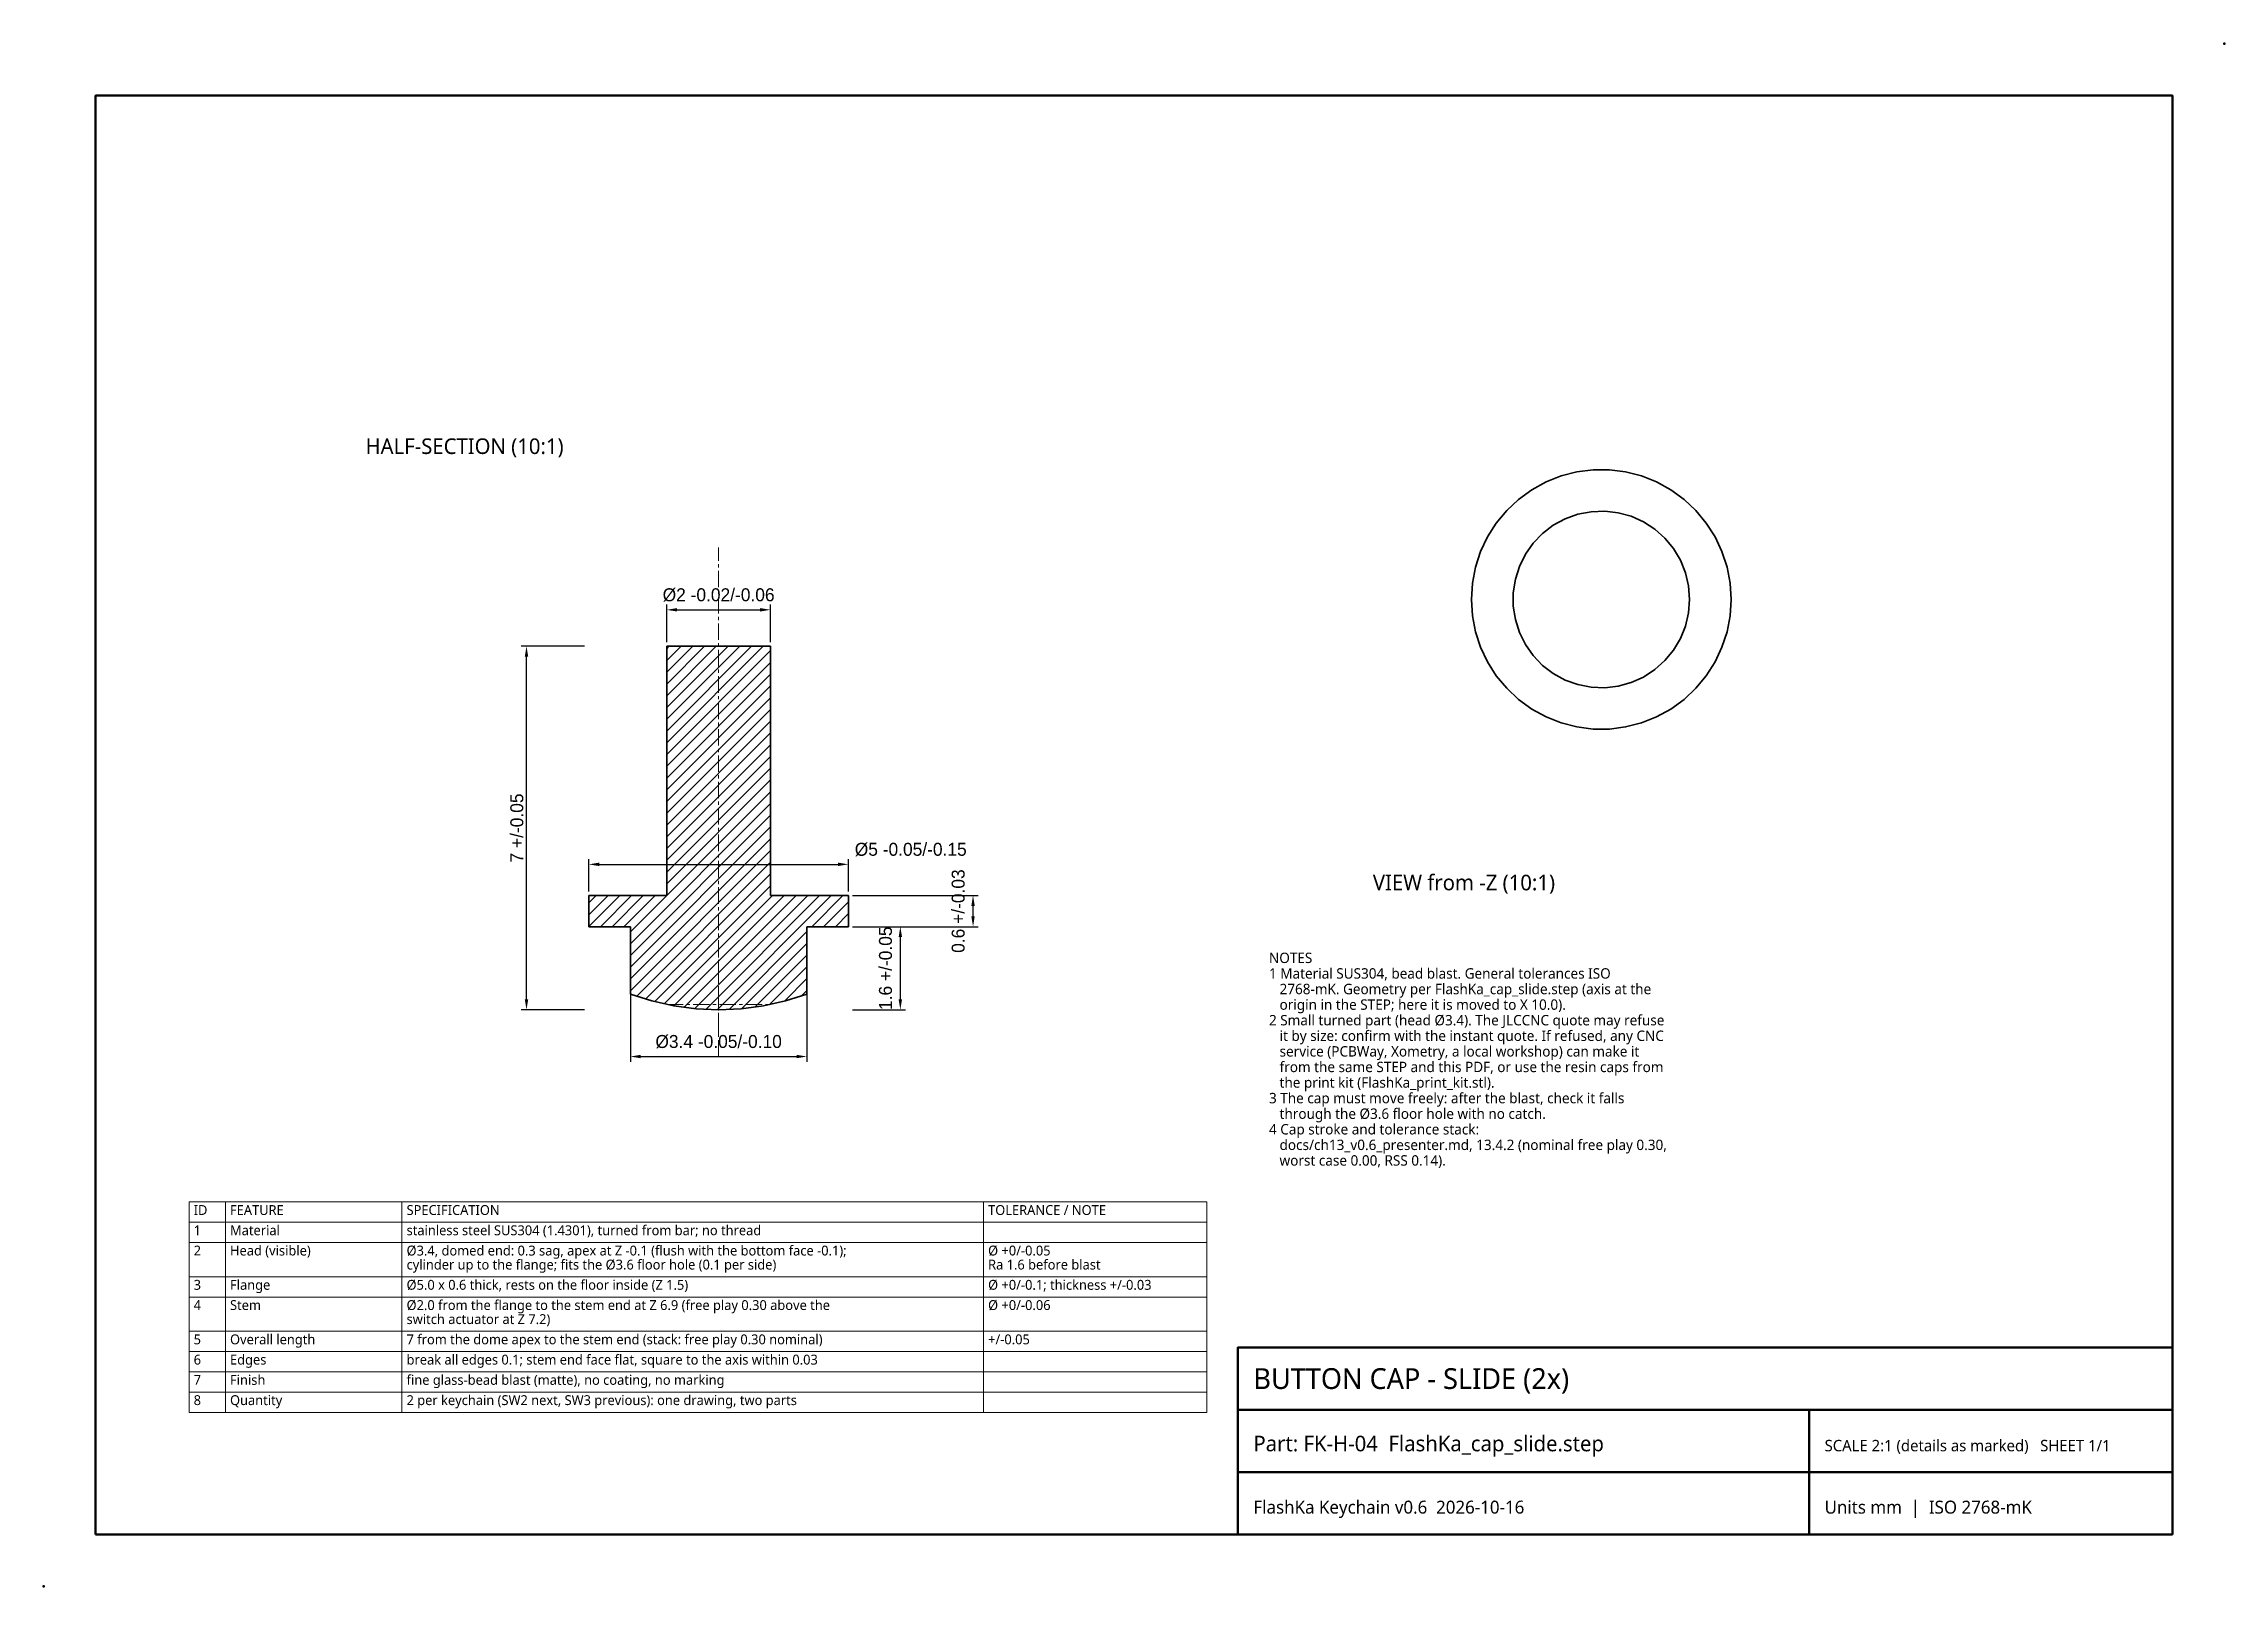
# Model space of a CAD drawing. Header units: millimetres. Extents: x 0 to 420, y 0 to 297.
import ezdxf

# ---------------------------------------------------------------- set-up
doc = ezdxf.new("R2010")
doc.units = ezdxf.units.MM
doc.linetypes.add('CENTER', pattern=[5.08, 3.175, -0.635, 0.635, -0.635])
for name, color, linetype, lineweight in [('BORDER', 7, 'Continuous', 50), ('CENTER', 1, 'CENTER', 13), ('DIM', 5, 'Continuous', 13), ('HATCH', 8, 'Continuous', 9), ('TABLE', 7, 'Continuous', 18), ('TEXT', 7, 'Continuous', 18), ('VISIBLE', 7, 'Continuous', 35)]:
    doc.layers.add(name, color=color, linetype=linetype, lineweight=lineweight)
doc.styles.add('OpenSans', font='OpenSans-Regular.ttf')
doc.dimstyles.new('FK10', dxfattribs={"dimtxt": 2.5, "dimasz": 2, "dimexe": 1, "dimexo": 0.8, "dimgap": 0.6, "dimtad": 1, "dimdec": 3, "dimlfac": 0.1, "dimdsep": 46, "dimcen": 2.5, "dimclrd": 5, "dimclre": 5, "dimclrt": 7, "dimazin": 3, "dimtfac": 1, "dimtmove": 0, "dimatfit": 3})

msp = doc.modelspace()

# ---------------------------------------------------------------- linework, layer by layer
at = {"layer": 'BORDER'}
for p, q in [((230, 34), (410, 34)), ((340, 10), (340, 34)), ((230, 22), (410, 22))]:
    msp.add_line(p, q, dxfattribs=at)
for points in [[(10, 10), (410, 10), (410, 287), (10, 287)], [(230, 10), (410, 10), (410, 46), (230, 46)]]:
    msp.add_lwpolyline(points, close=True, dxfattribs=at)
for p in [(420, 297), (0, 0)]:
    msp.add_point(p, dxfattribs=at)
at = {"layer": 'CENTER'}
for p, q in [((130, 106), (130, 200)), ((130, 102), (130, 122)), ((120, 112), (140, 112))]:
    msp.add_line(p, q, dxfattribs=at)
at = {"layer": 'HATCH'}
for p, q in [((120, 162.402), (138.598, 181)), ((120, 164.6648), (136.3352, 181)), ((120, 166.9275), (134.0725, 181)), ((120, 169.1902), (131.8098, 181)), ((120, 171.453), (129.547, 181)), ((120, 173.7157), (127.2843, 181)), ((120, 175.9785), (125.0215, 181)), ((120, 178.2412), (122.7588, 181)), ((120, 180.504), (120.496, 181)), ((120, 160.1393), (140, 180.1393)), ((120, 157.8765), (140, 177.8765)), ((120, 155.6138), (140, 175.6138)), ((120, 153.3511), (140, 173.3511)), ((120, 151.0883), (140, 171.0883)), ((120, 148.8256), (140, 168.8256)), ((120, 146.5628), (140, 166.5628)), ((120, 144.3001), (140, 164.3001)), ((120, 142.0373), (140, 162.0373)), ((120, 139.7746), (140, 159.7746)), ((120, 137.5119), (140, 157.5119)), ((113, 125.9864), (140, 152.9864)), ((120, 135.2491), (140, 155.2491)), ((113, 123.7236), (140, 150.7236)), ((113, 121.4609), (140, 148.4609)), ((113, 119.1982), (140, 146.1982)), ((113, 116.9354), (140, 143.9354)), ((113, 114.6727), (140, 141.6727)), ((114.2235, 113.6334), (140, 139.4099)), ((115.9645, 113.1117), (140, 137.1472)), ((117.7056, 112.59), (140, 134.8844)), ((105, 127.0373), (110.9627, 133)), ((105, 129.3001), (108.6999, 133)), ((105, 131.5628), (106.4372, 133)), ((107.2254, 127), (113.2254, 133)), ((109.4881, 127), (115.4881, 133)), ((111.7509, 127), (117.7509, 133)), ((119.5419, 112.1636), (140.3783, 133)), ((121.4652, 111.8242), (142.641, 133)), ((123.3885, 111.4848), (144.9038, 133)), ((125.4327, 111.2662), (147.1665, 133)), ((127.5709, 111.1416), (149.4293, 133)), ((129.709, 111.017), (151.692, 133)), ((147.9547, 127), (153.9547, 133)), ((150.2175, 127), (155, 131.7825)), ((132.0757, 111.121), (147, 126.0453)), ((152.4802, 127), (155, 129.5198)), ((154.743, 127), (155, 127.257)), ((134.4785, 111.2611), (147, 123.7825)), ((137.0407, 111.5605), (147, 121.5198)), ((139.7884, 112.0454), (147, 119.257)), ((142.7247, 112.719), (147, 116.9943)), ((145.9555, 113.687), (147, 114.7315))]:
    msp.add_line(p, q, dxfattribs=at)
at = {"layer": 'TABLE'}
for p, q in [((28, 74), (224, 74)), ((28, 74), (28, 33.5)), ((35, 74), (35, 33.5)), ((69, 74), (69, 33.5)), ((181, 74), (181, 33.5)), ((224, 74), (224, 33.5)), ((28, 70.1), (224, 70.1)), ((28, 66.2), (224, 66.2)), ((28, 59.6), (224, 59.6)), ((28, 55.7), (224, 55.7)), ((28, 49.1), (224, 49.1)), ((28, 45.2), (224, 45.2)), ((28, 41.3), (224, 41.3)), ((28, 37.4), (224, 37.4)), ((28, 33.5), (224, 33.5))]:
    msp.add_line(p, q, dxfattribs=at)
at = {"layer": 'VISIBLE'}
for points in [[(325, 190), (324.8029, 186.8667), (324.2146, 183.7828), (323.2444, 180.7969), (321.9077, 177.9562), (320.2254, 175.3054), (318.2242, 172.8863), (315.9356, 170.7372), (313.3957, 168.8918), (310.6445, 167.3793), (307.7254, 166.2236), (304.6845, 165.4428), (301.5698, 165.0493), (298.4302, 165.0493), (295.3155, 165.4428), (292.2746, 166.2236), (289.3555, 167.3793), (286.6043, 168.8918), (284.0644, 170.7372), (281.7758, 172.8863), (279.7746, 175.3054), (278.0923, 177.9562), (276.7556, 180.7969), (275.7854, 183.7828), (275.1971, 186.8667), (275, 190), (275.1971, 193.1333), (275.7854, 196.2172), (276.7556, 199.2031), (278.0923, 202.0438), (279.7746, 204.6946), (281.7758, 207.1137), (284.0644, 209.2628), (286.6043, 211.1082), (289.3555, 212.6207), (292.2746, 213.7764), (295.3155, 214.5572), (298.4302, 214.9507), (301.5698, 214.9507), (304.6845, 214.5572), (307.7254, 213.7764), (310.6445, 212.6207), (313.3957, 211.1082), (315.9356, 209.2628), (318.2242, 207.1137), (320.2254, 204.6946), (321.9077, 202.0438), (323.2444, 199.2031), (324.2146, 196.2172), (324.8029, 193.1333), (325, 190)], [(317, 190), (316.8008, 187.405), (316.2077, 184.8707), (315.2348, 182.4568), (313.9048, 180.2196), (312.2489, 178.2116), (310.3058, 176.48), (308.1212, 175.0653), (305.7463, 174.0006), (303.2366, 173.311), (300.6511, 173.0125), (298.0504, 173.1122), (295.4953, 173.6077), (293.0458, 174.4874), (290.7594, 175.7308), (288.6895, 177.3086), (286.8847, 179.1839), (285.3873, 181.3127), (284.2325, 183.6451), (283.4472, 186.1265), (283.0499, 188.6987), (283.0499, 191.3013), (283.4472, 193.8735), (284.2325, 196.3549), (285.3873, 198.6873), (286.8847, 200.8161), (288.6895, 202.6914), (290.7594, 204.2692), (293.0458, 205.5126), (295.4953, 206.3923), (298.0504, 206.8878), (300.6511, 206.9875), (303.2366, 206.689), (305.7463, 205.9994), (308.1212, 204.9347), (310.3058, 203.52), (312.2489, 201.7884), (313.9048, 199.7804), (315.2348, 197.5432), (316.2077, 195.1293), (316.8008, 192.595), (317, 190)], [(140, 181), (120, 181)], [(120, 133), (120, 181)], [(140, 133), (140, 181)], [(120, 133), (105, 133)], [(105, 127), (105, 133)], [(120, 133), (118.1391, 133), (116.3595, 133), (114.6734, 133), (113.0923, 133), (111.6271, 133), (110.2877, 133), (109.0835, 133), (108.0226, 133), (107.1123, 133), (106.3589, 133), (105.7674, 133), (105.3421, 133), (105.0857, 133), (105, 133)], [(155, 133), (140, 133)], [(155, 133), (154.9143, 133), (154.6579, 133), (154.2326, 133), (153.6411, 133), (152.8877, 133), (151.9774, 133), (150.9165, 133), (149.7123, 133), (148.3729, 133), (146.9077, 133), (145.3266, 133), (143.6405, 133), (141.8609, 133), (140, 133)], [(155, 127), (155, 133)], [(105, 127), (113, 127)], [(113, 127), (111.9524, 127), (110.9671, 127), (110.0476, 127), (109.1971, 127), (108.4184, 127), (107.7142, 127), (107.0871, 127), (106.5392, 127), (106.0723, 127), (105.688, 127), (105.3878, 127), (105.1726, 127), (105.0432, 127), (105, 127)], [(113, 114), (113, 127)], [(147, 114), (147, 127)], [(147, 127), (155, 127)], [(155, 127), (154.9568, 127), (154.8274, 127), (154.6122, 127), (154.312, 127), (153.9277, 127), (153.4608, 127), (152.9129, 127), (152.2858, 127), (151.5816, 127), (150.8029, 127), (149.9524, 127), (149.0329, 127), (148.0476, 127), (147, 127)], [(130, 111), (125.6678, 111.1893), (121.3687, 111.7557), (117.1353, 112.695), (113, 114)], [(130, 111), (134.3322, 111.1893), (138.6313, 111.7557), (142.8647, 112.695), (147, 114)]]:
    msp.add_lwpolyline(points, dxfattribs=at)

# ---------------------------------------------------------------- texts
at = {"layer": 'TEXT', "style": 'OpenSans'}
for s, height, p in [('HALF-SECTION (10:1)', 3, (62, 218)), ('VIEW from -Z (10:1)', 3, (256, 134)), ('NOTES', 2, (236, 120)), ('1 Material SUS304, bead blast. General tolerances ISO', 2, (236, 117)), ('   2768-mK. Geometry per FlashKa_cap_slide.step (axis at the', 2, (236, 114)), ('2 Small turned part (head Ø3.4). The JLCCNC quote may refuse', 2, (236, 108)), ('   origin in the STEP; here it is moved to X 10.0).', 2, (236, 111)), ('   it by size: confirm with the instant quote. If refused, any CNC', 2, (236, 105)), ('   from the same STEP and this PDF, or use the resin caps from', 2, (236, 99)), ('   service (PCBWay, Xometry, a local workshop) can make it', 2, (236, 102)), ('   the print kit (FlashKa_print_kit.stl).', 2, (236, 96)), ('3 The cap must move freely: after the blast, check it falls', 2, (236, 93)), ('4 Cap stroke and tolerance stack:', 2, (236, 87)), ('   through the Ø3.6 floor hole with no catch.', 2, (236, 90)), ('   docs/ch13_v0.6_presenter.md, 13.4.2 (nominal free play 0.30,', 2, (236, 84)), ('   worst case 0.00, RSS 0.14).', 2, (236, 81)), ('ID', 1.9, (28.9, 71.5)), ('FEATURE', 1.9, (35.9, 71.5)), ('SPECIFICATION', 1.9, (69.9, 71.5)), ('TOLERANCE / NOTE', 1.9, (181.9, 71.5)), ('1', 1.9, (28.9, 67.6)), ('Material', 1.9, (35.9, 67.6)), ('stainless steel SUS304 (1.4301), turned from bar; no thread', 1.9, (69.9, 67.6)), ('2', 1.9, (28.9, 63.7)), ('Head (visible)', 1.9, (35.9, 63.7)), ('cylinder up to the flange; fits the Ø3.6 floor hole (0.1 per side)', 1.9, (69.9, 61)), ('Ø3.4, domed end: 0.3 sag, apex at Z -0.1 (flush with the bottom face -0.1);', 1.9, (69.9, 63.7)), ('Ø +0/-0.05', 1.9, (181.9, 63.7)), ('Ra 1.6 before blast', 1.9, (181.9, 61)), ('3', 1.9, (28.9, 57.1)), ('Flange', 1.9, (35.9, 57.1)), ('Ø5.0 x 0.6 thick, rests on the floor inside (Z 1.5)', 1.9, (69.9, 57.1)), ('Ø +0/-0.1; thickness +/-0.03', 1.9, (181.9, 57.1)), ('4', 1.9, (28.9, 53.2)), ('Stem', 1.9, (35.9, 53.2)), ('Ø2.0 from the flange to the stem end at Z 6.9 (free play 0.30 above the', 1.9, (69.9, 53.2)), ('Ø +0/-0.06', 1.9, (181.9, 53.2)), ('switch actuator at Z 7.2)', 1.9, (69.9, 50.5)), ('5', 1.9, (28.9, 46.6)), ('Overall length', 1.9, (35.9, 46.6)), ('7 from the dome apex to the stem end (stack: free play 0.30 nominal)', 1.9, (69.9, 46.6)), ('+/-0.05', 1.9, (181.9, 46.6)), ('6', 1.9, (28.9, 42.7)), ('Edges', 1.9, (35.9, 42.7)), ('break all edges 0.1; stem end face flat, square to the axis within 0.03', 1.9, (69.9, 42.7)), ('BUTTON CAP - SLIDE (2x)', 4, (233, 38)), ('7', 1.9, (28.9, 38.8)), ('Finish', 1.9, (35.9, 38.8)), ('fine glass-bead blast (matte), no coating, no marking', 1.9, (69.9, 38.8)), ('8', 1.9, (28.9, 34.9)), ('Quantity', 1.9, (35.9, 34.9)), ('2 per keychain (SW2 next, SW3 previous): one drawing, two parts', 1.9, (69.9, 34.9)), ('Part: FK-H-04  FlashKa_cap_slide.step', 3, (233, 26)), ('SCALE 2:1 (details as marked)   SHEET 1/1', 2.2, (343, 26)), ('FlashKa Keychain v0.6  2026-10-16', 2.5, (233, 14)), ('Units mm  |  ISO 2768-mK', 2.5, (343, 14))]:
    msp.add_text(s, height=height, dxfattribs=at).set_placement(p)

# ---------------------------------------------------------------- dimensions: what is measured, and where the dimension line sits
at = {"layer": 'DIM'}
for base, p1, p2, text in [((120, 188), (120, 181), (140, 181), '%%c<> -0.02/-0.06'), ((113, 102), (113, 117), (147, 117), '%%c<> -0.05/-0.10')]:
    msp.add_linear_dim(base=base, p1=p1, p2=p2, text=text, dimstyle='FK10', dxfattribs=at).render()
for base, p1, p2 in [((93, 111), (105, 111), (105, 181)), ((165, 111), (155, 111), (155, 127))]:
    msp.add_linear_dim(base=base, p1=p1, p2=p2, angle=90, text='<> +/-0.05', dimstyle='FK10', dxfattribs=at).render()
msp.add_linear_dim(base=(105, 139), p1=(105, 133), p2=(155, 133), location=(167, 141.85), text='%%c<> -0.05/-0.15', dimstyle='FK10', override={"dimtmove": 2}, dxfattribs=at).render()
msp.add_linear_dim(base=(179, 127), p1=(155, 127), p2=(155, 133), angle=90, location=(176.15, 130), text='<> +/-0.03', dimstyle='FK10', override={"dimtmove": 2}, dxfattribs=at).render()

doc.saveas('drawing.dxf')
